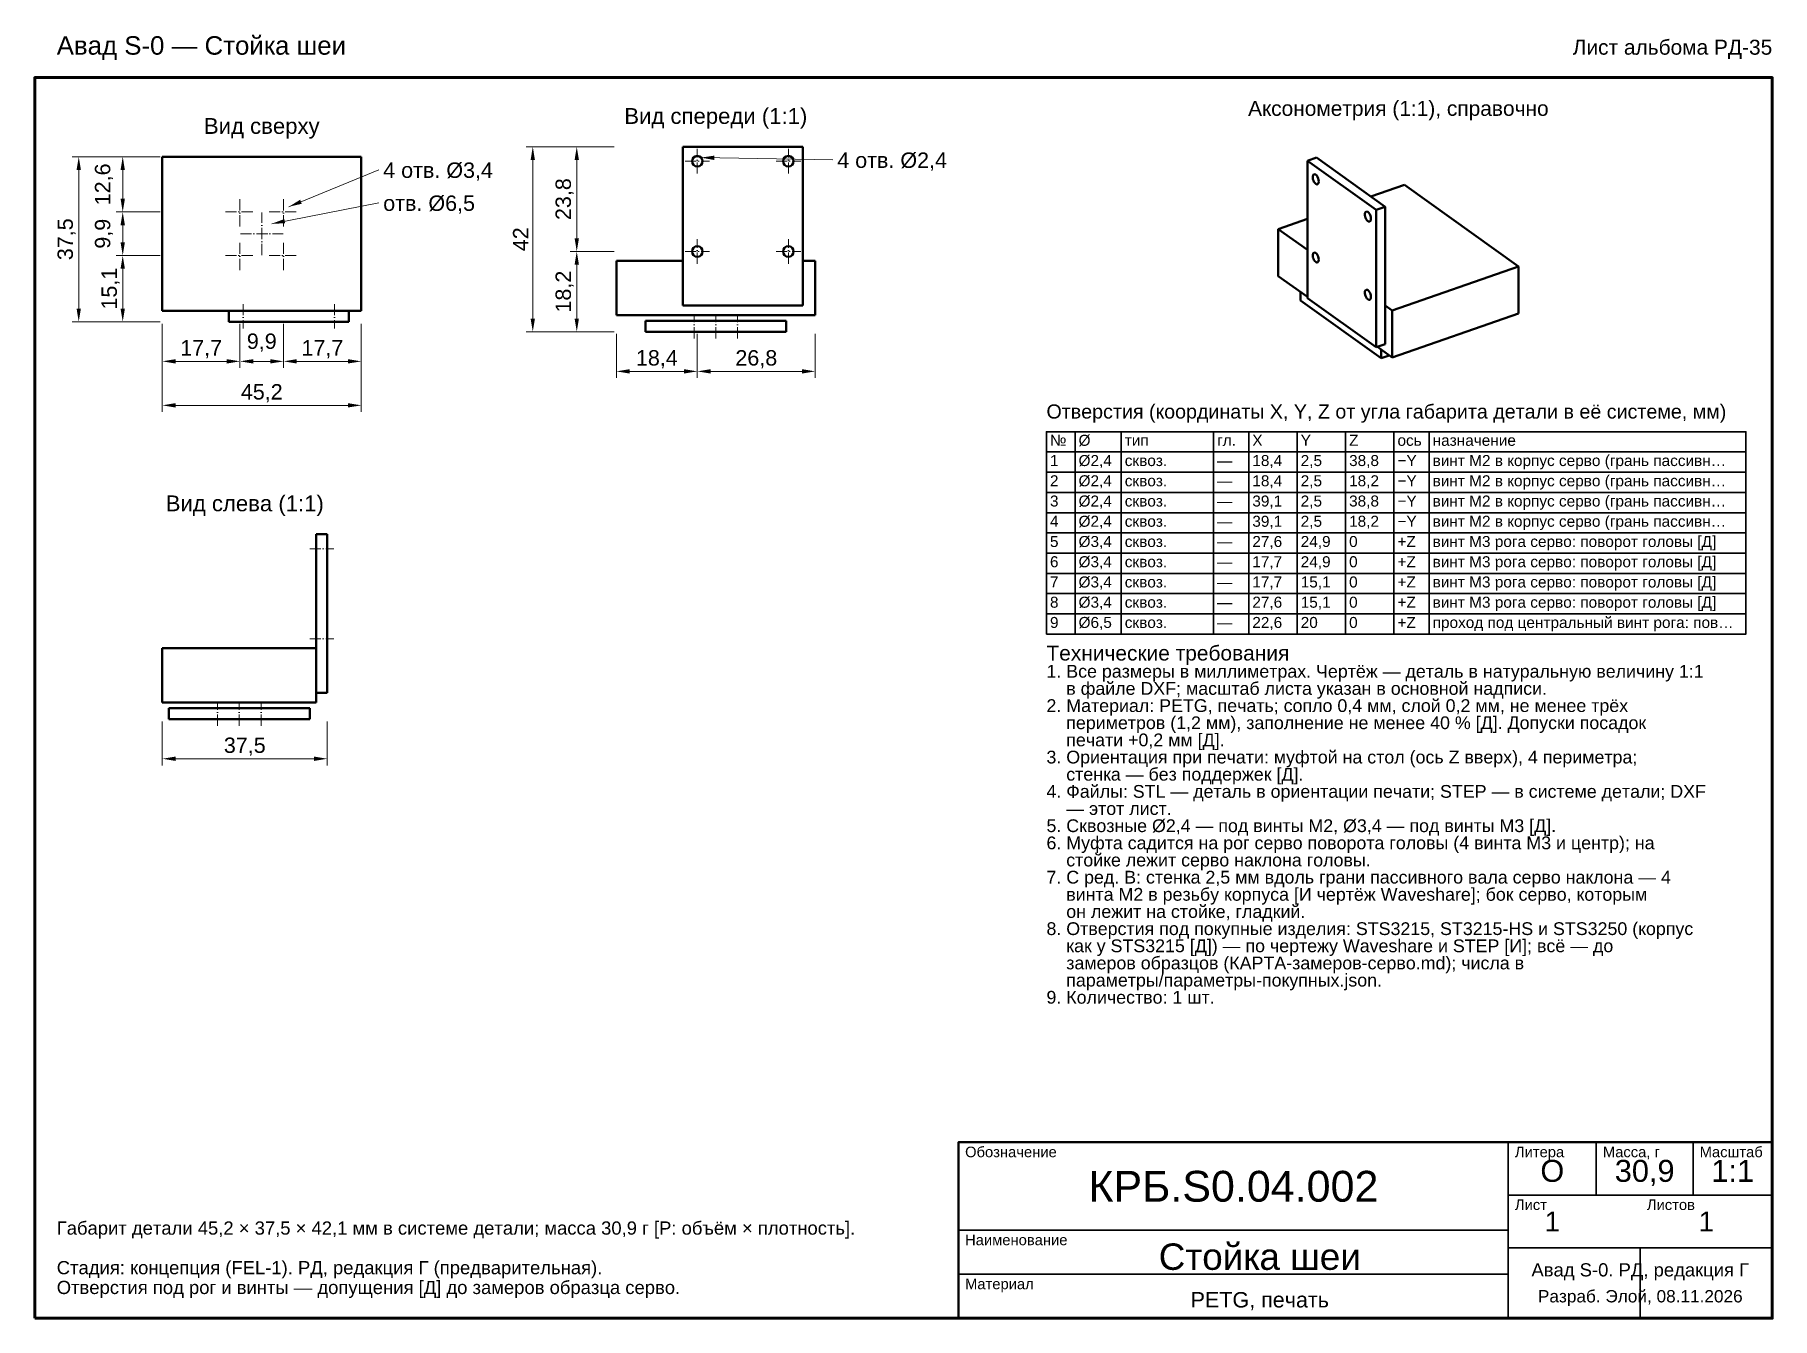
# Model space of a CAD drawing. Header units: millimetres. Extents: x 20 to 415, y 5 to 297.
import ezdxf
from ezdxf.enums import TextEntityAlignment as Align

# ---------------------------------------------------------------- set-up
doc = ezdxf.new("R2010")
doc.units = ezdxf.units.MM
doc.linetypes.add('DASHDOT', pattern=[3.556, 2.54, -0.508, 0, -0.508])
for name, color, linetype, lineweight in [('КОНТУР', 7, 'Continuous', 50), ('ОСИ', 1, 'DASHDOT', 18), ('РАЗМЕРЫ', 5, 'Continuous', 18), ('РАМКА', 7, 'Continuous', 70), ('ТАБЛИЦА', 7, 'Continuous', 35), ('ТЕКСТ', 7, 'Continuous', 25)]:
    doc.layers.add(name, color=color, linetype=linetype, lineweight=lineweight)
doc.styles.add('GOST', font='arial.ttf')
doc.dimstyles.new('GOST', dxfattribs={"dimtxt": 3.5, "dimasz": 3, "dimexe": 1.5, "dimexo": 0.5, "dimgap": 1, "dimtad": 1, "dimdec": 1, "dimtxsty": 'GOST', "dimcen": 2.5, "dimclrd": 5, "dimclre": 5, "dimclrt": 5, "dimazin": 3, "dimtfac": 1, "dimtmove": 0, "dimatfit": 3, "dimlwd": 18, "dimlwe": 18})

msp = doc.modelspace()

# ---------------------------------------------------------------- linework, layer by layer
at = {"layer": 'КОНТУР'}
for p, q in [((49, 234), (49, 269)), ((49, 269), (94.22, 269)), ((94.22, 234), (94.22, 269)), ((167.33, 235.22), (167.33, 271.27)), ((167.33, 271.27), (194.63, 271.27)), ((194.63, 271.27), (194.63, 235.22)), ((309.32, 268.09), (311.36, 268.81)), ((311.36, 268.81), (327.02, 257.62)), ((309.32, 236.87), (309.32, 268.09)), ((309.32, 268.09), (324.97, 256.91)), ((323.78, 259.94), (331.37, 262.59)), ((331.37, 262.59), (357.3, 244.07)), ((324.97, 256.91), (327.02, 257.62)), ((324.97, 256.91), (324.97, 225.69)), ((327.02, 235.19), (327.02, 257.62)), ((302.7, 252.56), (309.32, 254.87)), ((302.7, 241.87), (302.7, 252.56)), ((302.7, 252.56), (309.32, 247.83)), ((152.22, 233.03), (152.22, 245.36)), ((152.22, 245.36), (167.33, 245.36)), ((194.63, 245.36), (197.44, 245.36)), ((197.44, 233.03), (197.44, 245.36)), ((302.7, 241.87), (309.32, 237.14)), ((328.63, 234.03), (357.3, 244.07)), ((357.3, 233.39), (357.3, 244.07)), ((307.72, 236.3), (307.72, 238.28)), ((49, 234), (64.11, 234)), ((64.11, 231.5), (64.11, 234)), ((64.11, 234), (91.41, 234)), ((91.41, 234), (94.22, 234)), ((91.41, 231.5), (91.41, 234)), ((167.33, 235.22), (194.63, 235.22)), ((307.72, 236.3), (326.07, 223.19)), ((309.32, 236.87), (324.97, 225.69)), ((327.02, 235.19), (328.63, 234.03)), ((327.02, 226.4), (327.02, 235.19)), ((328.63, 223.35), (328.63, 234.03)), ((328.63, 223.35), (357.3, 233.39)), ((64.11, 231.5), (91.41, 231.5)), ((152.22, 233.03), (197.44, 233.03)), ((158.83, 229.22), (158.83, 231.72)), ((158.83, 231.72), (190.83, 231.72)), ((158.83, 229.22), (190.83, 229.22)), ((190.83, 229.22), (190.83, 231.72)), ((324.97, 225.69), (327.02, 226.4)), ((325.23, 225.78), (328.63, 223.35)), ((326.07, 223.19), (326.07, 225.18)), ((326.07, 223.19), (327.93, 223.85)), ((84, 157.31), (84, 183.22)), ((86.5, 183.22), (84, 183.22)), ((86.5, 147.17), (86.5, 183.22)), ((84, 157.31), (49, 157.31)), ((49, 144.97), (49, 157.31)), ((84, 144.97), (84, 157.31)), ((86.5, 147.17), (84, 147.17)), ((84, 144.97), (49, 144.97)), ((82.5, 143.67), (50.5, 143.67)), ((50.5, 141.17), (50.5, 143.67)), ((82.5, 141.17), (82.5, 143.67)), ((82.5, 141.17), (50.5, 141.17))]:
    msp.add_line(p, q, dxfattribs=at)
for points in [[(310.81, 265.01), (310.6, 264.8), (310.53, 264.5), (310.53, 264.19), (310.59, 263.88), (310.68, 263.59), (310.81, 263.31), (310.99, 263.05), (311.21, 262.84)], [(311.61, 262.75), (311.84, 263.01), (311.9, 263.36), (311.86, 263.73), (311.77, 264.08), (311.63, 264.41), (311.43, 264.71), (311.16, 264.95), (310.81, 265.01)], [(311.21, 262.84), (311.25, 262.81), (311.3, 262.78), (311.35, 262.76), (311.4, 262.74), (311.45, 262.73), (311.5, 262.73), (311.55, 262.73), (311.61, 262.75)], [(322.69, 256.53), (322.47, 256.32), (322.4, 256.02), (322.4, 255.71), (322.46, 255.41), (322.55, 255.11), (322.69, 254.83), (322.86, 254.58), (323.08, 254.36)], [(323.48, 254.27), (323.71, 254.53), (323.77, 254.89), (323.74, 255.25), (323.64, 255.6), (323.5, 255.93), (323.3, 256.23), (323.03, 256.47), (322.69, 256.53)], [(323.08, 254.36), (323.13, 254.33), (323.17, 254.31), (323.22, 254.28), (323.27, 254.27), (323.32, 254.26), (323.37, 254.25), (323.43, 254.25), (323.48, 254.27)], [(310.81, 247.26), (310.6, 247.04), (310.53, 246.74), (310.53, 246.44), (310.59, 246.13), (310.68, 245.84), (310.81, 245.56), (310.99, 245.3), (311.21, 245.09)], [(311.61, 244.99), (311.84, 245.26), (311.9, 245.61), (311.86, 245.97), (311.77, 246.32), (311.63, 246.65), (311.43, 246.96), (311.16, 247.2), (310.81, 247.26)], [(311.21, 245.09), (311.25, 245.06), (311.3, 245.03), (311.35, 245.01), (311.4, 244.99), (311.45, 244.98), (311.5, 244.98), (311.55, 244.98), (311.61, 244.99)], [(322.69, 238.78), (322.47, 238.57), (322.4, 238.27), (322.4, 237.96), (322.46, 237.65), (322.55, 237.36), (322.69, 237.08), (322.86, 236.82), (323.08, 236.61)], [(323.48, 236.51), (323.71, 236.78), (323.77, 237.13), (323.74, 237.49), (323.64, 237.84), (323.5, 238.18), (323.3, 238.48), (323.03, 238.72), (322.69, 238.78)], [(323.08, 236.61), (323.13, 236.58), (323.17, 236.55), (323.22, 236.53), (323.27, 236.51), (323.32, 236.5), (323.37, 236.5), (323.43, 236.5), (323.48, 236.51)]]:
    msp.add_lwpolyline(points, dxfattribs=at)
for centre in [(170.63, 267.98), (191.33, 267.98), (170.63, 247.47), (191.33, 247.47)]:
    msp.add_circle(centre, 1.2, dxfattribs=at)
at = {"layer": 'ОСИ'}
for p, q in [((170.63, 265.18), (170.63, 270.77)), ((191.33, 265.18), (191.33, 270.77)), ((167.83, 267.98), (173.43, 267.98)), ((188.53, 267.98), (194.13, 267.98)), ((66.66, 253.15), (66.66, 259.75)), ((76.56, 253.15), (76.56, 259.75)), ((63.36, 256.45), (69.96, 256.45)), ((71.61, 246.65), (71.61, 256.35)), ((73.26, 256.45), (79.86, 256.45)), ((66.66, 243.25), (66.66, 249.85)), ((66.76, 251.5), (76.46, 251.5)), ((76.56, 243.25), (76.56, 249.85)), ((170.63, 244.67), (170.63, 250.28)), ((191.33, 244.67), (191.33, 250.28)), ((63.36, 246.55), (69.96, 246.55)), ((73.26, 246.55), (79.86, 246.55)), ((167.83, 247.47), (173.43, 247.47)), ((188.53, 247.47), (194.13, 247.47)), ((67.41, 235.5), (67.41, 230)), ((67.41, 235.5), (67.41, 230)), ((88.11, 235.5), (88.11, 230)), ((88.11, 235.5), (88.11, 230)), ((169.88, 227.72), (169.88, 233.22)), ((169.88, 227.72), (169.88, 233.22)), ((174.83, 227.72), (174.83, 233.22)), ((179.78, 227.72), (179.78, 233.22)), ((179.78, 227.72), (179.78, 233.22)), ((82.5, 179.92), (88, 179.92)), ((82.5, 179.92), (88, 179.92)), ((82.5, 159.42), (88, 159.42)), ((82.5, 159.42), (88, 159.42)), ((61.55, 139.67), (61.55, 145.17)), ((61.55, 139.67), (61.55, 145.17)), ((66.5, 139.67), (66.5, 145.17)), ((71.45, 139.67), (71.45, 145.17)), ((71.45, 139.67), (71.45, 145.17))]:
    msp.add_line(p, q, dxfattribs=at)
at = {"layer": 'РАМКА', "lineweight": 70}
msp.add_lwpolyline([(20, 5), (415, 5), (415, 287), (20, 287), (20, 5)], dxfattribs=at)
at = {"layer": 'ТАБЛИЦА'}
for p, q in [((256.5, 206.5), (256.5, 160.5)), ((267, 206.5), (267, 160.5)), ((288, 206.5), (288, 160.5)), ((296, 206.5), (296, 160.5)), ((307, 206.5), (307, 160.5)), ((318, 206.5), (318, 160.5)), ((329, 206.5), (329, 160.5)), ((337, 206.5), (337, 160.5)), ((250, 201.9), (409, 201.9)), ((250, 197.3), (409, 197.3)), ((250, 192.7), (409, 192.7)), ((250, 188.1), (409, 188.1)), ((250, 183.5), (409, 183.5)), ((250, 178.9), (409, 178.9)), ((250, 174.3), (409, 174.3)), ((250, 169.7), (409, 169.7)), ((250, 165.1), (409, 165.1)), ((355, 5), (355, 45)), ((375, 33), (375, 45)), ((397, 33), (397, 45)), ((355, 33), (415, 33)), ((230, 25), (355, 25)), ((355, 21), (415, 21)), ((385, 5), (385, 21)), ((230, 15), (355, 15))]:
    msp.add_line(p, q, dxfattribs=at)
at = {"layer": 'ТАБЛИЦА', "lineweight": 35}
msp.add_lwpolyline([(250, 160.5), (409, 160.5), (409, 206.5), (250, 206.5), (250, 160.5)], dxfattribs=at)
at = {"layer": 'ТАБЛИЦА', "lineweight": 50}
msp.add_lwpolyline([(230, 5), (415, 5), (415, 45), (230, 45), (230, 5)], dxfattribs=at)

# ---------------------------------------------------------------- texts
at = {"layer": 'ТЕКСТ', "style": 'GOST'}
for s, height, p in [('Авад S-0 — Стойка шеи', 4.2, (25, 292.2)), ('4 отв. Ø2,4', 3.5, (202.44, 266.47)), ('4 отв. Ø3,4', 3.5, (99.22, 264.2)), ('отв. Ø6,5', 3.5, (99.22, 256.7)), ('Отверстия (координаты X, Y, Z от угла габарита детали в её системе, мм)', 3.2, (250, 209.5)), ('№', 2.5, (250.8, 203.3)), ('Ø', 2.5, (257.3, 203.3)), ('X', 2.5, (296.8, 203.3)), ('Y', 2.5, (307.8, 203.3)), ('Z', 2.5, (318.8, 203.3)), ('тип', 2.5, (267.8, 203.3)), ('гл.', 2.5, (288.8, 203.3)), ('ось', 2.5, (329.8, 203.3)), ('назначение', 2.5, (337.8, 203.3)), ('1', 2.5, (250.8, 198.7)), ('Ø2,4', 2.5, (257.3, 198.7)), ('сквоз.', 2.5, (267.8, 198.7)), ('—', 2.5, (288.8, 198.7)), ('18,4', 2.5, (296.8, 198.7)), ('2,5', 2.5, (307.8, 198.7)), ('38,8', 2.5, (318.8, 198.7)), ('−Y', 2.5, (329.8, 198.7)), ('винт M2 в корпус серво (грань пассивн…', 2.5, (337.8, 198.7)), ('2', 2.5, (250.8, 194.1)), ('Ø2,4', 2.5, (257.3, 194.1)), ('сквоз.', 2.5, (267.8, 194.1)), ('—', 2.5, (288.8, 194.1)), ('18,4', 2.5, (296.8, 194.1)), ('2,5', 2.5, (307.8, 194.1)), ('18,2', 2.5, (318.8, 194.1)), ('−Y', 2.5, (329.8, 194.1)), ('винт M2 в корпус серво (грань пассивн…', 2.5, (337.8, 194.1)), ('3', 2.5, (250.8, 189.5)), ('Ø2,4', 2.5, (257.3, 189.5)), ('сквоз.', 2.5, (267.8, 189.5)), ('—', 2.5, (288.8, 189.5)), ('39,1', 2.5, (296.8, 189.5)), ('2,5', 2.5, (307.8, 189.5)), ('38,8', 2.5, (318.8, 189.5)), ('−Y', 2.5, (329.8, 189.5)), ('винт M2 в корпус серво (грань пассивн…', 2.5, (337.8, 189.5)), ('4', 2.5, (250.8, 184.9)), ('Ø2,4', 2.5, (257.3, 184.9)), ('сквоз.', 2.5, (267.8, 184.9)), ('—', 2.5, (288.8, 184.9)), ('39,1', 2.5, (296.8, 184.9)), ('2,5', 2.5, (307.8, 184.9)), ('18,2', 2.5, (318.8, 184.9)), ('−Y', 2.5, (329.8, 184.9)), ('винт M2 в корпус серво (грань пассивн…', 2.5, (337.8, 184.9)), ('5', 2.5, (250.8, 180.3)), ('Ø3,4', 2.5, (257.3, 180.3)), ('сквоз.', 2.5, (267.8, 180.3)), ('27,6', 2.5, (296.8, 180.3)), ('24,9', 2.5, (307.8, 180.3)), ('0', 2.5, (318.8, 180.3)), ('+Z', 2.5, (329.8, 180.3)), ('винт M3 рога серво: поворот головы [Д]', 2.5, (337.8, 180.3)), ('6', 2.5, (250.8, 175.7)), ('Ø3,4', 2.5, (257.3, 175.7)), ('—', 2.5, (288.8, 180.3)), ('17,7', 2.5, (296.8, 175.7)), ('24,9', 2.5, (307.8, 175.7)), ('0', 2.5, (318.8, 175.7)), ('+Z', 2.5, (329.8, 175.7)), ('винт M3 рога серво: поворот головы [Д]', 2.5, (337.8, 175.7)), ('сквоз.', 2.5, (267.8, 175.7)), ('—', 2.5, (288.8, 175.7)), ('7', 2.5, (250.8, 171.1)), ('Ø3,4', 2.5, (257.3, 171.1)), ('сквоз.', 2.5, (267.8, 171.1)), ('—', 2.5, (288.8, 171.1)), ('17,7', 2.5, (296.8, 171.1)), ('15,1', 2.5, (307.8, 171.1)), ('0', 2.5, (318.8, 171.1)), ('+Z', 2.5, (329.8, 171.1)), ('винт M3 рога серво: поворот головы [Д]', 2.5, (337.8, 171.1)), ('8', 2.5, (250.8, 166.5)), ('Ø3,4', 2.5, (257.3, 166.5)), ('сквоз.', 2.5, (267.8, 166.5)), ('—', 2.5, (288.8, 166.5)), ('27,6', 2.5, (296.8, 166.5)), ('15,1', 2.5, (307.8, 166.5)), ('0', 2.5, (318.8, 166.5)), ('+Z', 2.5, (329.8, 166.5)), ('винт M3 рога серво: поворот головы [Д]', 2.5, (337.8, 166.5)), ('9', 2.5, (250.8, 161.9)), ('Ø6,5', 2.5, (257.3, 161.9)), ('сквоз.', 2.5, (267.8, 161.9)), ('—', 2.5, (288.8, 161.9)), ('22,6', 2.5, (296.8, 161.9)), ('20', 2.5, (307.8, 161.9)), ('0', 2.5, (318.8, 161.9)), ('+Z', 2.5, (329.8, 161.9)), ('проход под центральный винт рога: пов…', 2.5, (337.8, 161.9)), ('Технические требования', 3.4, (250, 154.5)), ('1. Все размеры в миллиметрах. Чертёж — деталь в натуральную величину 1:1', 2.9, (250, 150.6)), ('    в файле DXF; масштаб листа указан в основной надписи.', 2.9, (250, 146.7)), ('2. Материал: PETG, печать; сопло 0,4 мм, слой 0,2 мм, не менее трёх', 2.9, (250, 142.8)), ('    периметров (1,2 мм), заполнение не менее 40 % [Д]. Допуски посадок', 2.9, (250, 138.9)), ('    печати +0,2 мм [Д].', 2.9, (250, 135)), ('3. Ориентация при печати: муфтой на стол (ось Z вверх), 4 периметра;', 2.9, (250, 131.1)), ('4. Файлы: STL — деталь в ориентации печати; STEP — в системе детали; DXF', 2.9, (250, 123.3)), ('    стенка — без поддержек [Д].', 2.9, (250, 127.2)), ('5. Сквозные Ø2,4 — под винты M2, Ø3,4 — под винты M3 [Д].', 2.9, (250, 115.5)), ('    — этот лист.', 2.9, (250, 119.4)), ('6. Муфта садится на рог серво поворота головы (4 винта M3 и центр); на', 2.9, (250, 111.6)), ('    стойке лежит серво наклона головы.', 2.9, (250, 107.7)), ('7. С ред. В: стенка 2,5 мм вдоль грани пассивного вала серво наклона — 4', 2.9, (250, 103.8)), ('    винта M2 в резьбу корпуса [И чертёж Waveshare]; бок серво, которым', 2.9, (250, 99.9)), ('    он лежит на стойке, гладкий.', 2.9, (250, 96)), ('8. Отверстия под покупные изделия: STS3215, ST3215-HS и STS3250 (корпус', 2.9, (250, 92.1)), ('    как у STS3215 [Д]) — по чертежу Waveshare и STEP [И]; всё — до', 2.9, (250, 88.2)), ('    замеров образцов (КАРТА-замеров-серво.md); числа в', 2.9, (250, 84.3)), ('    параметры/параметры-покупных.json.', 2.9, (250, 80.4)), ('9. Количество: 1 шт.', 2.9, (250, 76.5)), ('Обозначение', 2.4, (231.5, 41.6)), ('Литера', 2.4, (356.5, 41.6)), ('Масса, г', 2.4, (376.5, 41.6)), ('Масштаб', 2.4, (398.5, 41.6)), ('Лист', 2.4, (356.5, 29.6)), ('Листов', 2.4, (386.5, 29.6)), ('Габарит детали 45,2 × 37,5 × 42,1 мм в системе детали; масса 30,9 г [Р: объём × плотность].', 3, (25, 24)), ('Наименование', 2.4, (231.5, 21.6)), ('Стадия: концепция (FEL-1). РД, редакция Г (предварительная).', 3, (25, 15)), ('Отверстия под рог и винты — допущения [Д] до замеров образца серво.', 3, (25, 10.5)), ('Материал', 2.4, (231.5, 11.6))]:
    msp.add_text(s, height=height, dxfattribs=at).set_placement(p)
msp.add_text('Лист альбома РД-35', height=3.4, dxfattribs=at).set_placement((415, 292.2), align=Align.RIGHT)
for s, height, p in [('Аксонометрия (1:1), справочно', 3.4, (330, 280)), ('Вид сверху', 3.6, (71.61, 276)), ('Вид спереди (1:1)', 3.6, (174.83, 278.27)), ('Вид слева (1:1)', 3.6, (67.75, 190.22)), ('О', 5, (365, 38.5)), ('30,9', 5, (386, 38.5)), ('1:1', 5, (406, 38.5)), ('КРБ.S0.04.002', 7, (292.5, 35)), ('1', 4.5, (365, 27)), ('1', 4.5, (400, 27)), ('Стойка шеи', 6, (298.5, 19)), ('Авад S-0. РД, редакция Г', 3, (385, 16)), ('PETG, печать', 3.5, (298.5, 9.2)), ('Разраб. Элой, 08.11.2026', 2.8, (385, 10))]:
    msp.add_text(s, height=height, dxfattribs=at).set_placement(p, align=Align.MIDDLE_CENTER)

# ---------------------------------------------------------------- dimensions: what is measured, and where the dimension line sits
at = {"layer": 'РАЗМЕРЫ'}
for base, p1, p2 in [((30, 231.5), (49, 231.5), (49, 269)), ((40, 256.45), (49, 256.45), (49, 269)), ((133.22, 229.225), (152.22, 229.225), (152.22, 271.275)), ((143.22, 247.47), (152.22, 247.47), (152.22, 271.27)), ((40, 246.55), (49, 246.55), (49, 256.45)), ((40, 231.5), (49, 231.5), (49, 246.55)), ((143.22, 229.225), (152.22, 229.225), (152.22, 247.475))]:
    msp.add_linear_dim(base=base, p1=p1, p2=p2, angle=90, dimstyle='GOST', dxfattribs=at).render()
for base, p1, p2 in [((49, 222.5), (49, 231.5), (66.66, 231.5)), ((49, 212.5), (49, 231.5), (94.22, 231.5)), ((66.66, 222.5), (66.66, 231.5), (76.56, 231.5)), ((76.56, 222.5), (76.56, 231.5), (94.22, 231.5)), ((152.22, 220.22), (152.22, 229.22), (170.63, 229.22)), ((170.63, 220.22), (170.63, 229.22), (197.44, 229.22)), ((49, 132.17), (49, 141.17), (86.5, 141.17))]:
    msp.add_linear_dim(base=base, p1=p1, p2=p2, dimstyle='GOST', dxfattribs=at).render()

# ---------------------------------------------------------------- leaders
for points in [[(171.47, 268.81), (201.44, 268.27)], [(77.75, 257.64), (98.22, 266)], [(73.88, 253.78), (98.22, 258.5)]]:
    msp.add_leader(points, dimstyle='GOST', dxfattribs=at)

doc.saveas('drawing.dxf')
